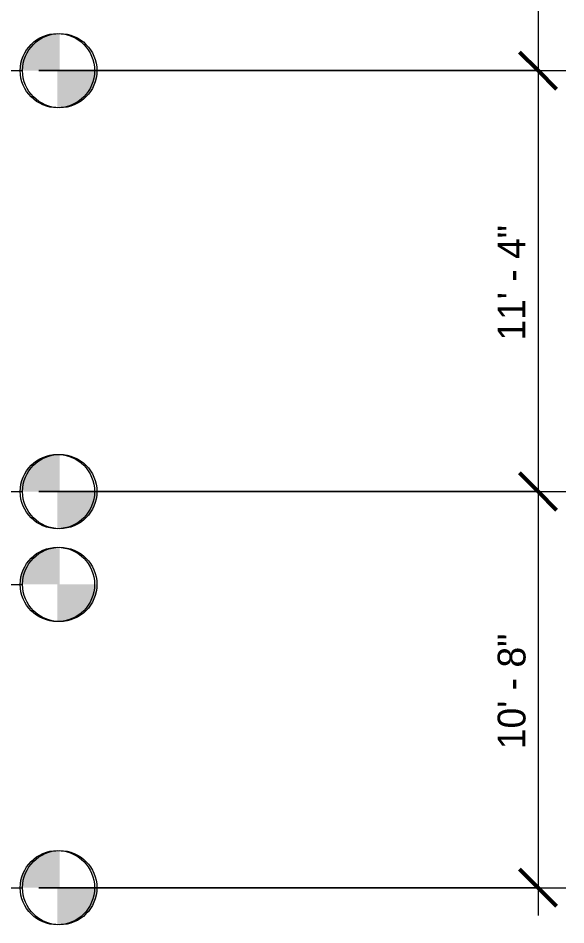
# Model space of a CAD drawing. Header units: inches. Extents: x -4169 to 1217, y -214 to 588.
# Drawn here: x -1815.6 to -1638.7, y -140 to 153 of the extents above; entities that cross this region are included whole.
import ezdxf

# ---------------------------------------------------------------- set-up
doc = ezdxf.new("R2010")
doc.units = ezdxf.units.IN
doc.header["$MEASUREMENT"] = 0
doc.linetypes.add('Grid Line 1_2_', pattern=[0.875, 0.5, -0.125, 0.125, -0.125])
for name, color, linetype, lineweight in [('0-1', 7, 'Continuous', 5), ('0-2', 191, 'Continuous', 5), ('0-4', 165, 'Continuous', 5), ('A-ANNO-DIMS', 211, 'Continuous', 9), ('A-ANNO-DIMS-96', 211, 'Continuous', 9), ('A-FLOR-LEVL', 51, 'Continuous', 9), ('A-FLOR-LEVL-1', 51, 'Grid Line 1_2_', 9), ('A-FLOR-LEVL-2', 254, 'Continuous', 9), ('A-FLOR-LEVL-3', 147, 'Continuous', 9)]:
    doc.layers.add(name, color=color, linetype=linetype, lineweight=lineweight)
doc.styles.add('Century Gothic', font='ufonts.com_century-gothic.ttf', dxfattribs={"height": 9})
doc.dimstyles.new('OD__1_8__Tol__', dxfattribs={"dimscale": 12, "dimtxt": 9.397514, "dimasz": 1, "dimexe": 0.75, "dimexo": 0.5, "dimgap": 0.125, "dimtad": 1, "dimdec": 3, "dimrnd": 0.125, "dimzin": 3, "dimdsep": 46, "dimlunit": 4, "dimtxsty": 'Century Gothic', "dimblk1": 'OBLIQUE', "dimblk2": 'OBLIQUE', "dimsah": 1, "dimcen": 0.09, "dimdle": 0.75, "dimazin": 0, "dimtfac": 1, "dimtdec": 4, "dimtix": 1, "dimtmove": 0, "dimatfit": 3, "dimfxl": 1, "dimtvp": 1, "dimtfill": 1, "dimfrac": 2, "dimtolj": 1, "dimtzin": 0, "dimarcsym": 2})

# ---------------------------------------------------------------- blocks, each defined once
blk = doc.blocks.new('Level - Level Head - Circle-V82-BUILDING ELEVATION - COURTYARD - LOOKING EAST')
at = {"layer": 'A-FLOR-LEVL'}
h = blk.add_hatch(color=256, dxfattribs=at)
edge = h.paths.add_edge_path(flags=0)
edge.add_line((-1802.21, 0), (-1814.21, 0))
edge.add_arc((-1802.21, 0), 12, 90, 180, ccw=False)
edge.add_line((-1802.21, 12), (-1802.21, 0))
h = blk.add_hatch(color=256, dxfattribs=at)
edge = h.paths.add_edge_path(flags=0)
edge.add_line((-1802.21, -12), (-1802.21, 0))
edge.add_line((-1802.21, 0), (-1790.21, 0))
edge.add_arc((-1802.21, 0), 12, 270, 360, ccw=False)
at = {"layer": 'A-FLOR-LEVL-2'}
blk.add_circle((-1802.21, 0), 12, dxfattribs=at)
blk = doc.blocks.new('CTR - 2nd Phase_rvt-1-BUILDING ELEVATION - COURTYARD - LOOKING EAST')
at = {"layer": 'A-FLOR-LEVL-1'}
for p, q in [((-4168.71, 136), (-1814.21, 136)), ((-4168.71, 0), (-1814.21, 0)), ((-4168.71, -30), (-1814.21, -30)), ((-4168.71, -128), (-1814.21, -128))]:
    blk.add_line(p, q, dxfattribs=at)
at = {"layer": '0-2'}
for p in [(0, 136), (0, 0), (0, -30), (0, -128)]:
    blk.add_blockref('Level - Level Head - Circle-V82-BUILDING ELEVATION - COURTYARD - LOOKING EAST', p, dxfattribs=at)
blk = doc.blocks.new('Level - Level Head - Circle-V83-BUILDING ELEVATION - COURTYARD - LOOKING EAST')
at = {"layer": 'A-FLOR-LEVL'}
h = blk.add_hatch(color=256, dxfattribs=at)
edge = h.paths.add_edge_path(flags=0)
edge.add_line((-1802.21, 0), (-1814.21, 0))
edge.add_arc((-1802.21, 0), 12, 90, 180, ccw=False)
edge.add_line((-1802.21, 12), (-1802.21, 0))
h = blk.add_hatch(color=256, dxfattribs=at)
edge = h.paths.add_edge_path(flags=0)
edge.add_line((-1802.21, -12), (-1802.21, 0))
edge.add_line((-1802.21, 0), (-1790.21, 0))
edge.add_arc((-1802.21, 0), 12, 270, 360, ccw=False)
at = {"layer": 'A-FLOR-LEVL-3'}
blk.add_circle((-1802.21, 0), 12, dxfattribs=at)
blk = doc.blocks.new('CTR  - Topography_rvt-1-BUILDING ELEVATION - COURTYARD - LOOKING EAST')
at = {"layer": 'A-FLOR-LEVL-1'}
for p, q in [((-4168.71, 0), (-1814.21, 0)), ((-4168.71, -128), (-1814.21, -128))]:
    blk.add_line(p, q, dxfattribs=at)
at = {"layer": '0-4'}
for p in [(0, 0), (0, -128)]:
    blk.add_blockref('Level - Level Head - Circle-V83-BUILDING ELEVATION - COURTYARD - LOOKING EAST', p, dxfattribs=at)
blk = doc.blocks.new('CTR - 1st Phase - Common Walls_rvt-1-BUILDING ELEVATION - COURTYARD - LOOKING EAST')
at = {"layer": 'A-FLOR-LEVL-1'}
for p, q in [((-4168.71, 136), (-1814.21, 136)), ((-4168.71, 0), (-1814.21, 0)), ((-4168.71, -30), (-1814.21, -30)), ((-4168.71, -128), (-1814.21, -128))]:
    blk.add_line(p, q, dxfattribs=at)
at = {"layer": '0-4'}
for p in [(0, 136), (0, 0), (0, -30), (0, -128)]:
    blk.add_blockref('Level - Level Head - Circle-V83-BUILDING ELEVATION - COURTYARD - LOOKING EAST', p, dxfattribs=at)
blk = doc.blocks.new('Level - Level Head - Circle-50818-BUILDING ELEVATION - COURTYARD - LOOKING EAST')
at = {"layer": 'A-FLOR-LEVL'}
h = blk.add_hatch(color=256, dxfattribs=at)
edge = h.paths.add_edge_path(flags=0)
edge.add_line((-1802.96, 0), (-1814.96, 0))
edge.add_arc((-1802.96, 0), 12, 90, 180, ccw=False)
edge.add_line((-1802.96, 12), (-1802.96, 0))
h = blk.add_hatch(color=256, dxfattribs=at)
edge = h.paths.add_edge_path(flags=0)
edge.add_line((-1802.96, -12), (-1802.96, 0))
edge.add_line((-1802.96, 0), (-1790.96, 0))
edge.add_arc((-1802.96, 0), 12, 270, 360, ccw=False)
blk.add_circle((-1802.96, 0), 12, dxfattribs=at)
blk = doc.blocks.new('DIMBLOCK2-BUILDING ELEVATION - COURTYARD - LOOKING EAST')
at = {"layer": 'A-ANNO-DIMS-96', "lineweight": 50}
for p, q in [((-1647.73, 268), (-1653.73, 274)), ((-1647.73, 268), (-1641.73, 262)), ((-1647.73, 136), (-1653.73, 142)), ((-1647.73, 136), (-1641.73, 130))]:
    blk.add_line(p, q, dxfattribs=at)
at = {"layer": 'A-ANNO-DIMS-96'}
for p, q in [((-1808.96, 268), (-1638.73, 268)), ((-1647.73, 268), (-1808.96, 268)), ((-1647.73, 268), (-1647.73, 136)), ((-1808.96, 136), (-1638.73, 136)), ((-1647.73, 136), (-1808.96, 136))]:
    blk.add_line(p, q, dxfattribs=at)
at = {"layer": 'A-ANNO-DIMS-96', "color": 0, "insert": (-1660.77, 182.76), "char_height": 9, "width": 46.1821, "attachment_point": 1, "rotation": 90, "line_spacing_factor": 0.984502, "style": 'Century Gothic', "bg_fill": 3, "box_fill_scale": 1.25, "bg_fill_color": 256, "bg_fill_true_color": 13158600, "bg_fill_transparency": 0}
blk.add_mtext('11\' - 0"', dxfattribs=at)
blk = doc.blocks.new('_Oblique')
at = {"color": 0, "linetype": 'ByBlock', "lineweight": -2}
blk.add_line((-0.5, -0.5), (0.5, 0.5), dxfattribs=at)
blk = doc.blocks.new('DIMBLOCK3-BUILDING ELEVATION - COURTYARD - LOOKING EAST')
at = {"layer": 'A-ANNO-DIMS-96', "lineweight": 50}
for p, q in [((-1647.73, 136), (-1653.73, 142)), ((-1647.73, 136), (-1641.73, 130)), ((-1647.73, 0), (-1653.73, 6)), ((-1647.73, 0), (-1641.73, -6))]:
    blk.add_line(p, q, dxfattribs=at)
at = {"layer": 'A-ANNO-DIMS-96'}
for p, q in [((-1808.96, 136), (-1638.73, 136)), ((-1647.73, 136), (-1808.96, 136)), ((-1647.73, 136), (-1647.73, 0)), ((-1808.96, 0), (-1638.73, 0)), ((-1647.73, 0), (-1808.96, 0))]:
    blk.add_line(p, q, dxfattribs=at)
at = {"layer": 'A-ANNO-DIMS-96', "color": 0, "insert": (-1660.77, 48.76), "char_height": 9, "width": 46.1821, "attachment_point": 1, "rotation": 90, "line_spacing_factor": 0.984502, "style": 'Century Gothic', "bg_fill": 3, "box_fill_scale": 1.25, "bg_fill_color": 256, "bg_fill_true_color": 13158600, "bg_fill_transparency": 0}
blk.add_mtext('11\' - 4"', dxfattribs=at)
blk = doc.blocks.new('DIMBLOCK4-BUILDING ELEVATION - COURTYARD - LOOKING EAST')
at = {"layer": 'A-ANNO-DIMS-96', "lineweight": 50}
for p, q in [((-1647.73, 0), (-1653.73, 6)), ((-1647.73, 0), (-1641.73, -6)), ((-1647.73, -128), (-1653.73, -122)), ((-1647.73, -128), (-1641.73, -134))]:
    blk.add_line(p, q, dxfattribs=at)
at = {"layer": 'A-ANNO-DIMS-96'}
for p, q in [((-1808.96, 0), (-1638.73, 0)), ((-1647.73, 0), (-1808.96, 0)), ((-1647.73, 0), (-1647.73, -137)), ((-1808.96, -128), (-1638.73, -128)), ((-1647.73, -128), (-1808.96, -128))]:
    blk.add_line(p, q, dxfattribs=at)
at = {"layer": 'A-ANNO-DIMS-96', "color": 0, "insert": (-1660.77, -83.24), "char_height": 9, "width": 46.1821, "attachment_point": 1, "rotation": 90, "line_spacing_factor": 0.984502, "style": 'Century Gothic', "bg_fill": 3, "box_fill_scale": 1.25, "bg_fill_color": 256, "bg_fill_true_color": 13158600, "bg_fill_transparency": 0}
blk.add_mtext('10\' - 8"', dxfattribs=at)

msp = doc.modelspace()

# ---------------------------------------------------------------- linework, layer by layer
at = {"layer": 'A-FLOR-LEVL-1'}
for p, q in [((-4167.9645, 136), (-1814.9564, 136)), ((-4167.9645, 0), (-1814.9564, 0)), ((-4167.9645, -30), (-1814.9564, -30)), ((-4167.9645, -128), (-1814.9564, -128))]:
    msp.add_line(p, q, dxfattribs=at)

# ---------------------------------------------------------------- block references
at = {"layer": '0-1'}
for name in ['CTR - 2nd Phase_rvt-1-BUILDING ELEVATION - COURTYARD - LOOKING EAST', 'CTR - 1st Phase - Common Walls_rvt-1-BUILDING ELEVATION - COURTYARD - LOOKING EAST', 'CTR  - Topography_rvt-1-BUILDING ELEVATION - COURTYARD - LOOKING EAST']:
    msp.add_blockref(name, (0, 0), dxfattribs=at)
at = {"layer": 'A-FLOR-LEVL'}
for p in [(0, 136), (0, 0), (0, -30), (0, -128)]:
    msp.add_blockref('Level - Level Head - Circle-50818-BUILDING ELEVATION - COURTYARD - LOOKING EAST', p, dxfattribs=at)

# ---------------------------------------------------------------- next in the draw order: dimensions: what is measured, and where the dimension line sits
at = {"layer": 'A-ANNO-DIMS'}
dim = msp.add_linear_dim(base=(-1647.7319, 136), p1=(-1814.9564, 268), p2=(-1814.9564, 136), angle=90, dimstyle='OD__1_8__Tol__', override={"dimpost": '<>', "dimfxl": 132}, dxfattribs=at)
dim.commit()
dim.dimension.update_dxf_attribs({"geometry": 'DIMBLOCK2-BUILDING ELEVATION - COURTYARD - LOOKING EAST', "text_midpoint": (-1653.9583, 202)})

# ---------------------------------------------------------------- next in the draw order: dimensions: what is measured, and where the dimension line sits
dim = msp.add_linear_dim(base=(-1647.7319, 0), p1=(-1814.9564, 136), p2=(-1814.9564, 0), angle=90, dimstyle='OD__1_8__Tol__', override={"dimpost": '<>', "dimfxl": 136}, dxfattribs=at)
dim.commit()
dim.dimension.update_dxf_attribs({"geometry": 'DIMBLOCK3-BUILDING ELEVATION - COURTYARD - LOOKING EAST', "text_midpoint": (-1653.8451, 68)})

# ---------------------------------------------------------------- next in the draw order: dimensions: what is measured, and where the dimension line sits
dim = msp.add_linear_dim(base=(-1647.7319, -128), p1=(-1814.9564, 0), p2=(-1814.9564, -128), angle=90, dimstyle='OD__1_8__Tol__', override={"dimpost": '<>', "dimfxl": 128}, dxfattribs=at)
dim.commit()
dim.dimension.update_dxf_attribs({"geometry": 'DIMBLOCK4-BUILDING ELEVATION - COURTYARD - LOOKING EAST', "text_midpoint": (-1653.9583, -64)})

doc.saveas('drawing.dxf')
